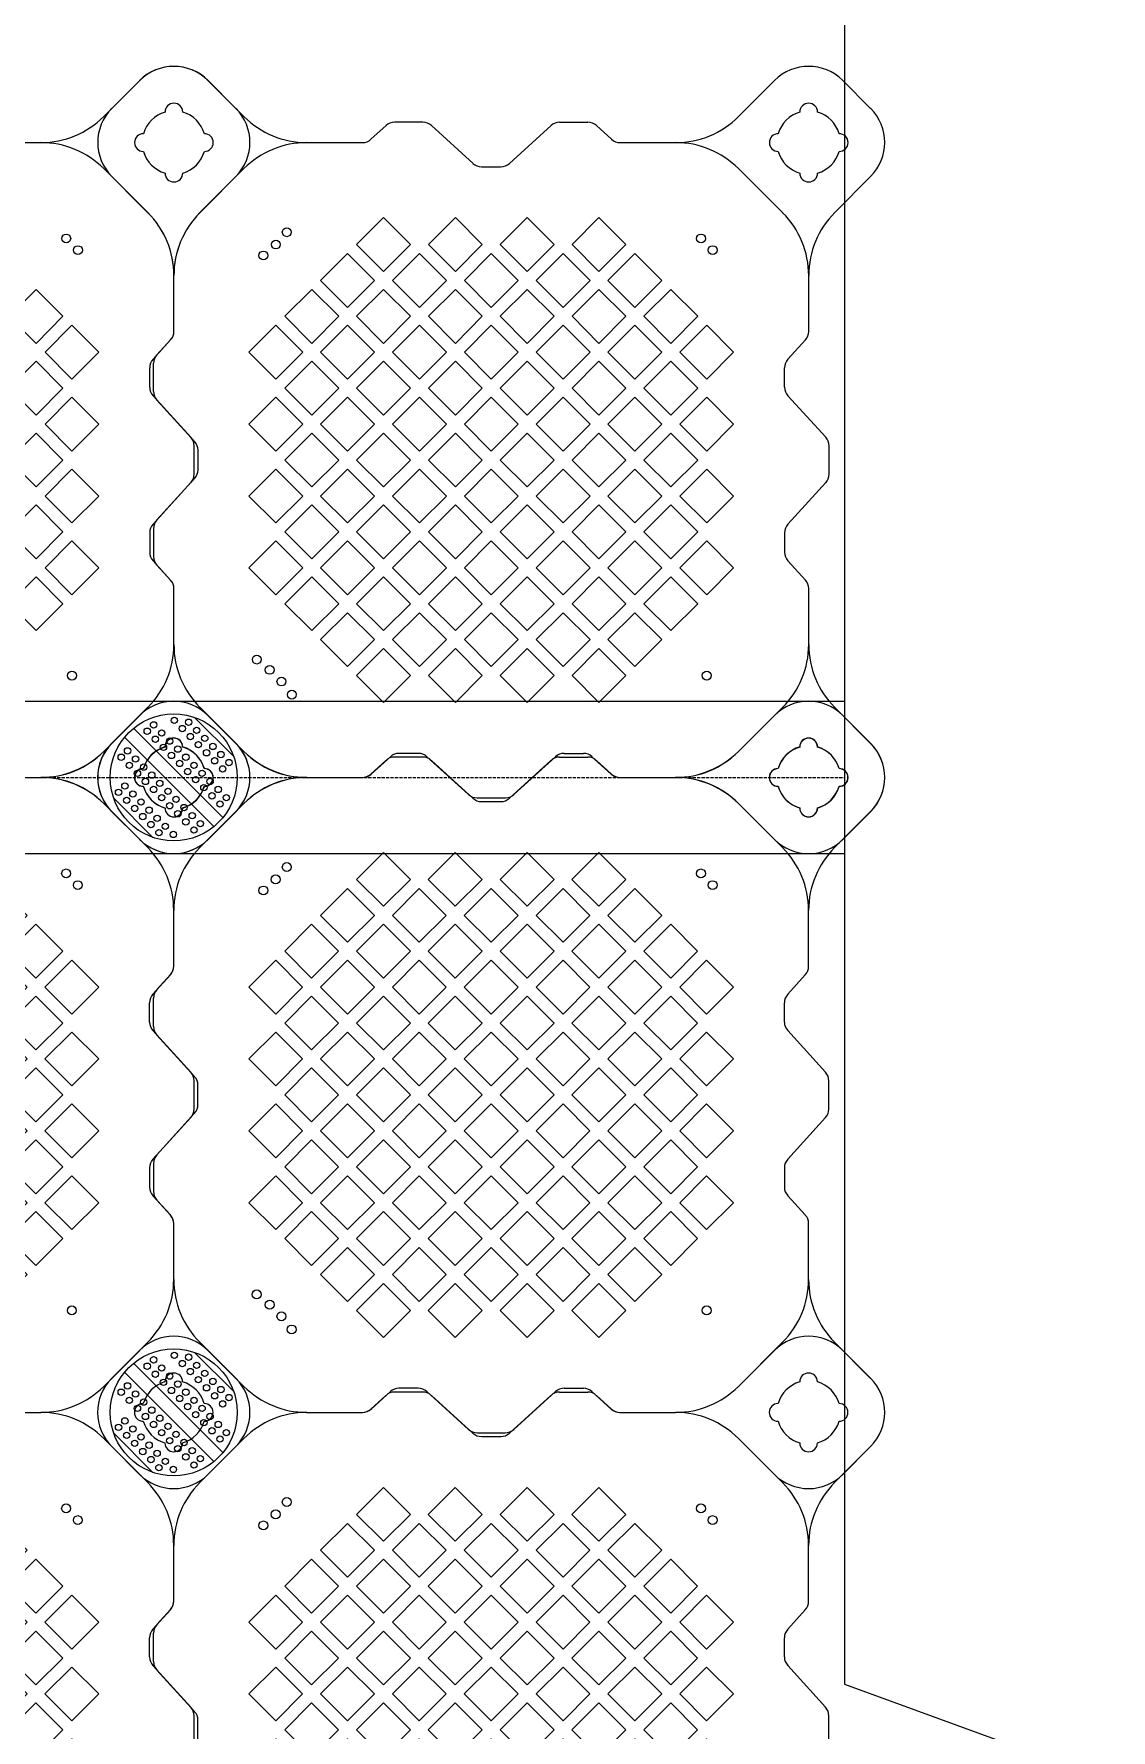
# Model space of a CAD drawing. Header units: millimetres. Extents: x -1612139 to -1260738, y 1141106 to 1536160.
# Drawn here: x -1421750 to -1420902, y 1158397 to 1159732 of the extents above; entities that cross this region are included whole.
import ezdxf

# ---------------------------------------------------------------- set-up
doc = ezdxf.new("R2010")
doc.units = ezdxf.units.MM
doc.header["$LTSCALE"] = 10
doc.linetypes.add('-6_350_HOLE$0$DASH', pattern=[0.35, 0.25, -0.1])
doc.layers.get('0').update_dxf_attribs({"linetype": 'CONTINUOUS'})
doc.layers.add('2维浮筒', color=150, linetype='CONTINUOUS', lineweight=9)
doc.layers.add('苗木图例', color=116, linetype='CONTINUOUS', lineweight=15)
doc.layers.add('DIM_SYMB', color=3, linetype='CONTINUOUS')
doc.layers.add('面板', color=253, linetype='CONTINUOUS')

# ---------------------------------------------------------------- blocks, each defined once
blk = doc.blocks.new('旗华浮筒')
at = {"layer": '面板'}
for p, q in [((-548.8, 526.9), (-526.9, 548.8)), ((-473.2, 548.8), (-444.8, 520.5)), ((-26.8, 548.8), (-55.2, 520.5)), ((26.9, 548.8), (48.8, 526.9)), ((-332.9, 513.4), (-344.7, 502.6)), ((-303.9, 516), (-326.1, 516)), ((-297.1, 513.4), (-264.4, 483.6)), ((-202.9, 513.4), (-235.6, 483.6)), ((-196.1, 516), (-173.9, 516)), ((-167.1, 513.4), (-155.3, 502.6)), ((-395.4, 500), (-351.5, 500)), ((-148.5, 500), (-104.7, 500)), ((-257.6, 481), (-242.4, 481)), ((-548.8, 473.2), (-520.5, 444.8)), ((-479.5, 444.8), (-444.8, 479.5)), ((-20.5, 444.8), (-55.2, 479.5)), ((48.8, 473.2), (20.5, 444.8)), ((-500, 351.5), (-500, 395.4)), ((0, 351.3), (0, 395.4)), ((-513.4, 332.9), (-502.6, 344.7)), ((-16.4, 329.4), (-2.6, 344.5)), ((-516, 303.9), (-516, 326.1)), ((-19, 307.4), (-19, 322.6)), ((-513.4, 297.1), (-483.6, 264.4)), ((-16.4, 300.6), (13.4, 267.9)), ((-481, 242.4), (-481, 257.6)), ((16, 238.9), (16, 261.1)), ((-513.4, 202.9), (-483.6, 235.6)), ((-16.4, 199.4), (13.4, 232.1)), ((-516, 196.1), (-516, 173.9)), ((-19, 192.6), (-19, 177.4)), ((-513.4, 167.1), (-502.6, 155.3)), ((-16.4, 170.6), (-2.6, 155.5)), ((-500, 104.7), (-500, 148.5)), ((0, 104.7), (0, 148.7)), ((-548.8, 26.8), (-520.5, 55.2)), ((-444.8, 20.5), (-479.5, 55.2)), ((-55.2, 20.5), (-20.5, 55.2)), ((48.8, 26.8), (20.5, 55.2)), ((-329.4, 16.4), (-344.5, 2.6)), ((-307.4, 19), (-322.6, 19)), ((-300.6, 16.4), (-267.9, -13.4)), ((-199.4, 16.4), (-232.1, -13.4)), ((-192.6, 19), (-177.4, 19)), ((-170.6, 16.4), (-155.5, 2.6)), ((-395.4, 0), (-351.3, 0)), ((-148.7, 0), (-104.7, 0)), ((-473.2, -48.8), (-444.8, -20.5)), ((-261.1, -16), (-238.9, -16)), ((-26.8, -48.8), (-55.2, -20.5)), ((-526.9, -48.8), (-548.8, -26.9)), ((48.8, -26.9), (26.9, -48.8))]:
    blk.add_line(p, q, dxfattribs=at)
for points in [[(-334.9, 398.5), (-313.6, 419.7), (-334.9, 440.9), (-356.1, 419.7)], [(-278.3, 398.5), (-257.1, 419.7), (-278.3, 440.9), (-299.5, 419.7)], [(-221.7, 398.5), (-200.5, 419.7), (-221.7, 440.9), (-242.9, 419.7)], [(-165.1, 398.5), (-143.9, 419.7), (-165.1, 440.9), (-186.4, 419.7)], [(-363.1, 370.2), (-341.9, 391.4), (-363.1, 412.6), (-384.4, 391.4)], [(-306.6, 370.2), (-285.4, 391.4), (-306.6, 412.6), (-327.8, 391.4)], [(-250, 370.2), (-228.8, 391.4), (-250, 412.6), (-271.2, 391.4)], [(-193.4, 370.2), (-172.2, 391.4), (-193.4, 412.6), (-214.6, 391.4)], [(-136.9, 370.2), (-115.6, 391.4), (-136.9, 412.6), (-158.1, 391.4)], [(-391.4, 341.9), (-370.2, 363.1), (-391.4, 384.4), (-412.6, 363.1)], [(-334.9, 341.9), (-313.6, 363.1), (-334.9, 384.4), (-356.1, 363.1)], [(-278.3, 341.9), (-257.1, 363.1), (-278.3, 384.4), (-299.5, 363.1)], [(-221.7, 341.9), (-200.5, 363.1), (-221.7, 384.4), (-242.9, 363.1)], [(-165.1, 341.9), (-143.9, 363.1), (-165.1, 384.4), (-186.4, 363.1)], [(-108.6, 341.9), (-87.4, 363.1), (-108.6, 384.4), (-129.8, 363.1)], [(-419.7, 313.6), (-398.5, 334.9), (-419.7, 356.1), (-440.9, 334.9)], [(-363.1, 313.6), (-341.9, 334.9), (-363.1, 356.1), (-384.4, 334.9)], [(-306.6, 313.6), (-285.4, 334.9), (-306.6, 356.1), (-327.8, 334.9)], [(-250, 313.6), (-228.8, 334.9), (-250, 356.1), (-271.2, 334.9)], [(-193.4, 313.6), (-172.2, 334.9), (-193.4, 356.1), (-214.6, 334.9)], [(-136.9, 313.6), (-115.6, 334.9), (-136.9, 356.1), (-158.1, 334.9)], [(-80.3, 313.6), (-59.1, 334.9), (-80.3, 356.1), (-101.5, 334.9)], [(-391.4, 285.4), (-370.2, 306.6), (-391.4, 327.8), (-412.6, 306.6)], [(-334.9, 285.4), (-313.6, 306.6), (-334.9, 327.8), (-356.1, 306.6)], [(-278.3, 285.4), (-257.1, 306.6), (-278.3, 327.8), (-299.5, 306.6)], [(-221.7, 285.4), (-200.5, 306.6), (-221.7, 327.8), (-242.9, 306.6)], [(-165.1, 285.4), (-143.9, 306.6), (-165.1, 327.8), (-186.4, 306.6)], [(-108.6, 285.4), (-87.4, 306.6), (-108.6, 327.8), (-129.8, 306.6)], [(-419.7, 257.1), (-398.5, 278.3), (-419.7, 299.5), (-440.9, 278.3)], [(-363.1, 257.1), (-341.9, 278.3), (-363.1, 299.5), (-384.4, 278.3)], [(-306.6, 257.1), (-285.4, 278.3), (-306.6, 299.5), (-327.8, 278.3)], [(-250, 257.1), (-228.8, 278.3), (-250, 299.5), (-271.2, 278.3)], [(-193.4, 257.1), (-172.2, 278.3), (-193.4, 299.5), (-214.6, 278.3)], [(-136.9, 257.1), (-115.6, 278.3), (-136.9, 299.5), (-158.1, 278.3)], [(-80.3, 257.1), (-59.1, 278.3), (-80.3, 299.5), (-101.5, 278.3)], [(-391.4, 228.8), (-370.2, 250), (-391.4, 271.2), (-412.6, 250)], [(-334.9, 228.8), (-313.6, 250), (-334.9, 271.2), (-356.1, 250)], [(-278.3, 228.8), (-257.1, 250), (-278.3, 271.2), (-299.5, 250)], [(-221.7, 228.8), (-200.5, 250), (-221.7, 271.2), (-242.9, 250)], [(-165.1, 228.8), (-143.9, 250), (-165.1, 271.2), (-186.4, 250)], [(-108.6, 228.8), (-87.4, 250), (-108.6, 271.2), (-129.8, 250)], [(-419.7, 200.5), (-398.5, 221.7), (-419.7, 242.9), (-440.9, 221.7)], [(-363.1, 200.5), (-341.9, 221.7), (-363.1, 242.9), (-384.4, 221.7)], [(-306.6, 200.5), (-285.4, 221.7), (-306.6, 242.9), (-327.8, 221.7)], [(-250, 200.5), (-228.8, 221.7), (-250, 242.9), (-271.2, 221.7)], [(-193.4, 200.5), (-172.2, 221.7), (-193.4, 242.9), (-214.6, 221.7)], [(-136.9, 200.5), (-115.6, 221.7), (-136.9, 242.9), (-158.1, 221.7)], [(-80.3, 200.5), (-59.1, 221.7), (-80.3, 242.9), (-101.5, 221.7)], [(-391.4, 172.2), (-370.2, 193.4), (-391.4, 214.6), (-412.6, 193.4)], [(-334.9, 172.2), (-313.6, 193.4), (-334.9, 214.6), (-356.1, 193.4)], [(-278.3, 172.2), (-257.1, 193.4), (-278.3, 214.6), (-299.5, 193.4)], [(-221.7, 172.2), (-200.5, 193.4), (-221.7, 214.6), (-242.9, 193.4)], [(-165.1, 172.2), (-143.9, 193.4), (-165.1, 214.6), (-186.4, 193.4)], [(-108.6, 172.2), (-87.4, 193.4), (-108.6, 214.6), (-129.8, 193.4)], [(-419.7, 143.9), (-398.5, 165.1), (-419.7, 186.4), (-440.9, 165.1)], [(-363.1, 143.9), (-341.9, 165.1), (-363.1, 186.4), (-384.4, 165.1)], [(-306.6, 143.9), (-285.4, 165.1), (-306.6, 186.4), (-327.8, 165.1)], [(-250, 143.9), (-228.8, 165.1), (-250, 186.4), (-271.2, 165.1)], [(-193.4, 143.9), (-172.2, 165.1), (-193.4, 186.4), (-214.6, 165.1)], [(-136.9, 143.9), (-115.6, 165.1), (-136.9, 186.4), (-158.1, 165.1)], [(-80.3, 143.9), (-59.1, 165.1), (-80.3, 186.4), (-101.5, 165.1)], [(-391.4, 115.6), (-370.2, 136.9), (-391.4, 158.1), (-412.6, 136.9)], [(-334.9, 115.6), (-313.6, 136.9), (-334.9, 158.1), (-356.1, 136.9)], [(-278.3, 115.6), (-257.1, 136.9), (-278.3, 158.1), (-299.5, 136.9)], [(-221.7, 115.6), (-200.5, 136.9), (-221.7, 158.1), (-242.9, 136.9)], [(-165.1, 115.6), (-143.9, 136.9), (-165.1, 158.1), (-186.4, 136.9)], [(-108.6, 115.6), (-87.4, 136.9), (-108.6, 158.1), (-129.8, 136.9)], [(-363.1, 87.4), (-341.9, 108.6), (-363.1, 129.8), (-384.4, 108.6)], [(-306.6, 87.4), (-285.4, 108.6), (-306.6, 129.8), (-327.8, 108.6)], [(-250, 87.4), (-228.8, 108.6), (-250, 129.8), (-271.2, 108.6)], [(-193.4, 87.4), (-172.2, 108.6), (-193.4, 129.8), (-214.6, 108.6)], [(-136.9, 87.4), (-115.6, 108.6), (-136.9, 129.8), (-158.1, 108.6)], [(-334.9, 59.1), (-313.6, 80.3), (-334.9, 101.5), (-356.1, 80.3)], [(-278.3, 59.1), (-257.1, 80.3), (-278.3, 101.5), (-299.5, 80.3)], [(-221.7, 59.1), (-200.5, 80.3), (-221.7, 101.5), (-242.9, 80.3)], [(-165.1, 59.1), (-143.9, 80.3), (-165.1, 101.5), (-186.4, 80.3)]]:
    blk.add_lwpolyline(points, close=True, dxfattribs=at)
for centre in [(-411, 429.4), (-84.8, 424.4), (-429.4, 411), (-419.7, 419.7), (-75.6, 415.2), (-434.7, 92.9), (-424.4, 84.8), (-80.3, 80.3), (-415.2, 75.6), (-407.1, 65.3)]:
    blk.add_circle(centre, 3.5, dxfattribs=at)
for centre, radius, start, end in [((-500, 522), 38, 45, 135), ((0, 522), 38, 45, 135), ((-522, 500), 38, 135, 225), ((-500, 500), 25, 106.2602, 163.7398), ((-500, 524), 7, 0, 180), ((-500, 500), 25, 16.2602, 73.7398), ((0, 500), 25, 106.2602, 163.7398), ((0, 524), 7, 0, 180), ((0, 500), 25, 16.2602, 73.7398), ((22, 500), 38, 315, 45), ((-395.3, 570), 70, 225, 270), ((-326.1, 506), 10, 90, 132.2737), ((-303.9, 506), 10, 47.7263, 90), ((-196.1, 506), 10, 90, 132.2737), ((-173.9, 506), 10, 47.7263, 90), ((-104.7, 570), 70, 270, 315), ((-524, 500), 7, 90, 270), ((-476, 500), 7, 270, 90), ((-395.3, 430), 70, 90, 135), ((-351.5, 510), 10, 270, 312.2737), ((-148.5, 510), 10, 227.7263, 270), ((-104.7, 430), 70, 45, 90), ((-24, 500), 7, 90, 270), ((24, 500), 7, 270, 90), ((-500, 500), 25, 196.2602, 253.7398), ((-500, 500), 25, 286.2602, 343.7398), ((-257.6, 491), 10, 227.7263, 270), ((-242.4, 491), 10, 270, 312.2737), ((0, 500), 25, 196.2602, 253.7398), ((0, 500), 25, 286.2602, 343.7398), ((-500, 476), 7, 180, 0), ((0, 476), 7, 180, 0), ((-570, 395.3), 70, 0, 45), ((-430, 395.3), 70, 135, 180), ((-70, 395.3), 70, 0, 45), ((70, 395.3), 70, 135, 180), ((-510, 351.5), 10, 317.7263, 0), ((-10, 351.3), 10, 317.7263, 0), ((-506, 326.1), 10, 137.7263, 180), ((-9, 322.6), 10, 137.7263, 180), ((-9, 307.4), 10, 180, 222.2737), ((-506, 303.9), 10, 180, 222.2737), ((6, 261.1), 10, 0, 42.2737), ((-491, 257.6), 10, 0, 42.2737), ((-491, 242.4), 10, 317.7263, 0), ((6, 238.9), 10, 317.7263, 0), ((-506, 196.1), 10, 137.7263, 180), ((-9, 192.6), 10, 137.7263, 180), ((-506, 173.9), 10, 180, 222.2737), ((-9, 177.4), 10, 180, 222.2737), ((-510, 148.5), 10, 0, 42.2737), ((-10, 148.7), 10, 0, 42.2737), ((-570, 104.7), 70, 315, 0), ((-430, 104.7), 70, 180, 225), ((-70, 104.7), 70, 315, 0), ((70, 104.7), 70, 180, 225), ((-522, 0), 38, 135, 225), ((-500, 24), 7, 0, 180), ((0, 24), 7, 0, 180), ((22, 0), 38, 315, 45), ((-500, 0), 25, 106.2602, 163.7398), ((-500, 0), 25, 16.2602, 73.7398), ((-395.3, 70), 70, 225, 270), ((-322.6, 9), 10, 90, 132.2737), ((-307.4, 9), 10, 47.7263, 90), ((-192.6, 9), 10, 90, 132.2737), ((-177.4, 9), 10, 47.7263, 90), ((-104.7, 70), 70, 270, 315), ((0, 0), 25, 106.2602, 163.7398), ((0, 0), 25, 16.2602, 73.7398), ((-524, 0), 7, 90, 270), ((-476, 0), 7, 270, 90), ((-395.3, -70), 70, 90, 135), ((-351.3, 10), 10, 270, 312.2737), ((-148.7, 10), 10, 227.7263, 270), ((-104.7, -70), 70, 45, 90), ((-24, 0), 7, 90, 270), ((24, 0), 7, 270, 90), ((-500, 0), 25, 196.2602, 253.7398), ((-500, 0), 25, 286.2602, 343.7398), ((0, 0), 25, 196.2602, 253.7398), ((0, 0), 25, 286.2602, 343.7398), ((-500, -24), 7, 180, 0), ((-261.1, -6), 10, 227.7263, 270), ((-238.9, -6), 10, 270, 312.2737), ((0, -24), 7, 180, 0), ((-500, -22), 38, 225, 315), ((0, -22), 38, 225, 315)]:
    blk.add_arc(centre, radius, start, end, dxfattribs=at)
blk = doc.blocks.new('fwwerww')
at = {"layer": '面板'}
for p, q in [((49816.2, 29983.4), (49787.9, 29955.1)), ((49794.2, 29961.5), (49816.2, 29983.4)), ((49869.9, 29983.4), (49898.2, 29955.1)), ((49870, 29983.4), (49891.9, 29961.5)), ((50316.2, 29983.4), (50287.9, 29955.1)), ((50370, 29983.4), (50391.9, 29961.5)), ((50010.2, 29948), (49998.3, 29937.2)), ((50039.2, 29950.6), (50016.9, 29950.6)), ((50045.9, 29948), (50078.7, 29918.2)), ((50140.2, 29948), (50107.4, 29918.2)), ((50146.9, 29950.6), (50169.2, 29950.6)), ((50175.9, 29948), (50187.8, 29937.2)), ((49694.5, 29934.6), (49738.3, 29934.6)), ((49947.7, 29934.6), (49991.6, 29934.6)), ((50194.5, 29934.6), (50238.3, 29934.6)), ((49822.6, 29879.4), (49787.8, 29914.1)), ((49794.2, 29907.8), (49822.6, 29879.5)), ((49863.6, 29879.4), (49898.3, 29914.1)), ((49891.9, 29907.8), (49863.6, 29879.5)), ((50085.4, 29915.6), (50100.7, 29915.6)), ((50322.6, 29879.4), (50287.8, 29914.1)), ((50391.9, 29907.8), (50363.6, 29879.5)), ((49843.1, 29785.9), (49843.1, 29830)), ((49843.1, 29786.1), (49843.1, 29830)), ((50343.1, 29785.9), (50343.1, 29830)), ((49826.7, 29764), (49840.5, 29779.2)), ((49829.7, 29767.5), (49840.5, 29779.4)), ((50326.7, 29764), (50340.5, 29779.2)), ((49824.1, 29742), (49824.1, 29757.3)), ((49827.1, 29738.5), (49827.1, 29760.8)), ((50324.1, 29742), (50324.1, 29757.3)), ((49826.7, 29735.3), (49856.5, 29702.5)), ((49829.7, 29731.8), (49859.5, 29699)), ((50326.7, 29735.3), (50356.5, 29702.5)), ((49859.1, 29673.5), (49859.1, 29695.8)), ((49862.1, 29677), (49862.1, 29692.3)), ((50359.1, 29673.5), (50359.1, 29695.8)), ((49826.7, 29634), (49856.5, 29666.8)), ((49829.7, 29637.5), (49859.5, 29670.3)), ((50326.7, 29634), (50356.5, 29666.8)), ((49824.1, 29627.3), (49824.1, 29612)), ((49827.1, 29630.8), (49827.1, 29608.5)), ((50324.1, 29627.3), (50324.1, 29612)), ((49826.7, 29605.3), (49840.5, 29590.1)), ((49829.7, 29601.8), (49840.5, 29589.9)), ((50326.7, 29605.3), (50340.5, 29590.1)), ((49843.1, 29539.3), (49843.1, 29583.4)), ((49843.1, 29539.3), (49843.1, 29583.2)), ((50343.1, 29539.3), (50343.1, 29583.4)), ((49787.8, 29455.1), (49822.6, 29489.9)), ((49794.2, 29461.4), (49822.6, 29489.8)), ((49898.3, 29455.1), (49863.6, 29489.9)), ((49891.9, 29461.4), (49863.6, 29489.8)), ((50287.8, 29455.1), (50322.6, 29489.9)), ((50391.9, 29461.4), (50363.6, 29489.8)), ((50013.7, 29451), (49998.5, 29437.2)), ((50035.7, 29453.6), (50020.4, 29453.6)), ((50042.4, 29451), (50075.2, 29421.2)), ((50143.7, 29451), (50110.9, 29421.2)), ((50150.4, 29453.6), (50165.7, 29453.6)), ((50172.4, 29451), (50187.6, 29437.2)), ((49694.3, 29434.6), (49738.3, 29434.6)), ((49947.7, 29434.6), (49991.8, 29434.6)), ((50194.3, 29434.6), (50238.3, 29434.6)), ((49816.2, 29385.8), (49787.9, 29414.1)), ((49869.9, 29385.8), (49898.2, 29414.1)), ((50081.9, 29418.6), (50104.2, 29418.6)), ((50316.2, 29385.8), (50287.9, 29414.1)), ((49816.2, 29385.8), (49794.2, 29407.7)), ((49891.9, 29407.7), (49870, 29385.8)), ((50391.9, 29407.7), (50370, 29385.8))]:
    blk.add_line(p, q, dxfattribs=at)
for points in [[(50008.2, 29833.1), (50029.4, 29854.3), (50008.2, 29875.5), (49987, 29854.3)], [(50064.8, 29833.1), (50086, 29854.3), (50064.8, 29875.5), (50043.6, 29854.3)], [(50121.4, 29833.1), (50142.6, 29854.3), (50121.4, 29875.5), (50100.1, 29854.3)], [(50177.9, 29833.1), (50199.1, 29854.3), (50177.9, 29875.5), (50156.7, 29854.3)], [(49979.9, 29804.8), (50001.2, 29826), (49979.9, 29847.3), (49958.7, 29826)], [(50036.5, 29804.8), (50057.7, 29826), (50036.5, 29847.3), (50015.3, 29826)], [(50093.1, 29804.8), (50114.3, 29826), (50093.1, 29847.3), (50071.9, 29826)], [(50149.6, 29804.8), (50170.9, 29826), (50149.6, 29847.3), (50128.4, 29826)], [(50206.2, 29804.8), (50227.4, 29826), (50206.2, 29847.3), (50185, 29826)], [(49734.5, 29776.5), (49755.7, 29797.8), (49734.5, 29819), (49713.3, 29797.8)], [(49951.7, 29776.5), (49972.9, 29797.8), (49951.7, 29819), (49930.4, 29797.8)], [(50008.2, 29776.5), (50029.4, 29797.8), (50008.2, 29819), (49987, 29797.8)], [(50064.8, 29776.5), (50086, 29797.8), (50064.8, 29819), (50043.6, 29797.8)], [(50121.4, 29776.5), (50142.6, 29797.8), (50121.4, 29819), (50100.1, 29797.8)], [(50177.9, 29776.5), (50199.1, 29797.8), (50177.9, 29819), (50156.7, 29797.8)], [(50234.5, 29776.5), (50255.7, 29797.8), (50234.5, 29819), (50213.3, 29797.8)], [(49762.8, 29748.3), (49784, 29769.5), (49762.8, 29790.7), (49741.6, 29769.5)], [(49923.4, 29748.3), (49944.6, 29769.5), (49923.4, 29790.7), (49902.2, 29769.5)], [(49979.9, 29748.3), (50001.2, 29769.5), (49979.9, 29790.7), (49958.7, 29769.5)], [(50036.5, 29748.3), (50057.7, 29769.5), (50036.5, 29790.7), (50015.3, 29769.5)], [(50093.1, 29748.3), (50114.3, 29769.5), (50093.1, 29790.7), (50071.9, 29769.5)], [(50149.6, 29748.3), (50170.9, 29769.5), (50149.6, 29790.7), (50128.4, 29769.5)], [(50206.2, 29748.3), (50227.4, 29769.5), (50206.2, 29790.7), (50185, 29769.5)], [(50262.8, 29748.3), (50284, 29769.5), (50262.8, 29790.7), (50241.6, 29769.5)], [(49734.5, 29720), (49755.7, 29741.2), (49734.5, 29762.4), (49713.3, 29741.2)], [(49951.7, 29720), (49972.9, 29741.2), (49951.7, 29762.4), (49930.4, 29741.2)], [(50008.2, 29720), (50029.4, 29741.2), (50008.2, 29762.4), (49987, 29741.2)], [(50064.8, 29720), (50086, 29741.2), (50064.8, 29762.4), (50043.6, 29741.2)], [(50121.4, 29720), (50142.6, 29741.2), (50121.4, 29762.4), (50100.1, 29741.2)], [(50177.9, 29720), (50199.1, 29741.2), (50177.9, 29762.4), (50156.7, 29741.2)], [(50234.5, 29720), (50255.7, 29741.2), (50234.5, 29762.4), (50213.3, 29741.2)], [(49762.8, 29691.7), (49784, 29712.9), (49762.8, 29734.1), (49741.6, 29712.9)], [(49923.4, 29691.7), (49944.6, 29712.9), (49923.4, 29734.1), (49902.2, 29712.9)], [(49979.9, 29691.7), (50001.2, 29712.9), (49979.9, 29734.1), (49958.7, 29712.9)], [(50036.5, 29691.7), (50057.7, 29712.9), (50036.5, 29734.1), (50015.3, 29712.9)], [(50093.1, 29691.7), (50114.3, 29712.9), (50093.1, 29734.1), (50071.9, 29712.9)], [(50149.6, 29691.7), (50170.9, 29712.9), (50149.6, 29734.1), (50128.4, 29712.9)], [(50206.2, 29691.7), (50227.4, 29712.9), (50206.2, 29734.1), (50185, 29712.9)], [(50262.8, 29691.7), (50284, 29712.9), (50262.8, 29734.1), (50241.6, 29712.9)], [(49734.5, 29663.4), (49755.7, 29684.6), (49734.5, 29705.8), (49713.3, 29684.6)], [(49951.7, 29663.4), (49972.9, 29684.6), (49951.7, 29705.8), (49930.4, 29684.6)], [(50008.2, 29663.4), (50029.4, 29684.6), (50008.2, 29705.8), (49987, 29684.6)], [(50064.8, 29663.4), (50086, 29684.6), (50064.8, 29705.8), (50043.6, 29684.6)], [(50121.4, 29663.4), (50142.6, 29684.6), (50121.4, 29705.8), (50100.1, 29684.6)], [(50177.9, 29663.4), (50199.1, 29684.6), (50177.9, 29705.8), (50156.7, 29684.6)], [(50234.5, 29663.4), (50255.7, 29684.6), (50234.5, 29705.8), (50213.3, 29684.6)], [(49762.8, 29635.1), (49784, 29656.3), (49762.8, 29677.5), (49741.6, 29656.3)], [(49923.4, 29635.1), (49944.6, 29656.3), (49923.4, 29677.5), (49902.2, 29656.3)], [(49979.9, 29635.1), (50001.2, 29656.3), (49979.9, 29677.5), (49958.7, 29656.3)], [(50036.5, 29635.1), (50057.7, 29656.3), (50036.5, 29677.5), (50015.3, 29656.3)], [(50093.1, 29635.1), (50114.3, 29656.3), (50093.1, 29677.5), (50071.9, 29656.3)], [(50149.6, 29635.1), (50170.9, 29656.3), (50149.6, 29677.5), (50128.4, 29656.3)], [(50206.2, 29635.1), (50227.4, 29656.3), (50206.2, 29677.5), (50185, 29656.3)], [(50262.8, 29635.1), (50284, 29656.3), (50262.8, 29677.5), (50241.6, 29656.3)], [(49734.5, 29606.8), (49755.7, 29628), (49734.5, 29649.3), (49713.3, 29628)], [(49951.7, 29606.8), (49972.9, 29628), (49951.7, 29649.3), (49930.4, 29628)], [(50008.2, 29606.8), (50029.4, 29628), (50008.2, 29649.3), (49987, 29628)], [(50064.8, 29606.8), (50086, 29628), (50064.8, 29649.3), (50043.6, 29628)], [(50121.4, 29606.8), (50142.6, 29628), (50121.4, 29649.3), (50100.1, 29628)], [(50177.9, 29606.8), (50199.1, 29628), (50177.9, 29649.3), (50156.7, 29628)], [(50234.5, 29606.8), (50255.7, 29628), (50234.5, 29649.3), (50213.3, 29628)], [(49762.8, 29578.6), (49784, 29599.8), (49762.8, 29621), (49741.6, 29599.8)], [(49923.4, 29578.6), (49944.6, 29599.8), (49923.4, 29621), (49902.2, 29599.8)], [(49979.9, 29578.6), (50001.2, 29599.8), (49979.9, 29621), (49958.7, 29599.8)], [(50036.5, 29578.6), (50057.7, 29599.8), (50036.5, 29621), (50015.3, 29599.8)], [(50093.1, 29578.6), (50114.3, 29599.8), (50093.1, 29621), (50071.9, 29599.8)], [(50149.6, 29578.6), (50170.9, 29599.8), (50149.6, 29621), (50128.4, 29599.8)], [(50206.2, 29578.6), (50227.4, 29599.8), (50206.2, 29621), (50185, 29599.8)], [(50262.8, 29578.6), (50284, 29599.8), (50262.8, 29621), (50241.6, 29599.8)], [(49734.5, 29550.3), (49755.7, 29571.5), (49734.5, 29592.7), (49713.3, 29571.5)], [(49951.7, 29550.3), (49972.9, 29571.5), (49951.7, 29592.7), (49930.4, 29571.5)], [(50008.2, 29550.3), (50029.4, 29571.5), (50008.2, 29592.7), (49987, 29571.5)], [(50064.8, 29550.3), (50086, 29571.5), (50064.8, 29592.7), (50043.6, 29571.5)], [(50121.4, 29550.3), (50142.6, 29571.5), (50121.4, 29592.7), (50100.1, 29571.5)], [(50177.9, 29550.3), (50199.1, 29571.5), (50177.9, 29592.7), (50156.7, 29571.5)], [(50234.5, 29550.3), (50255.7, 29571.5), (50234.5, 29592.7), (50213.3, 29571.5)], [(49979.9, 29522), (50001.2, 29543.2), (49979.9, 29564.4), (49958.7, 29543.2)], [(50036.5, 29522), (50057.7, 29543.2), (50036.5, 29564.4), (50015.3, 29543.2)], [(50093.1, 29522), (50114.3, 29543.2), (50093.1, 29564.4), (50071.9, 29543.2)], [(50149.6, 29522), (50170.9, 29543.2), (50149.6, 29564.4), (50128.4, 29543.2)], [(50206.2, 29522), (50227.4, 29543.2), (50206.2, 29564.4), (50185, 29543.2)], [(50008.2, 29493.7), (50029.4, 29514.9), (50008.2, 29536.1), (49987, 29514.9)], [(50064.8, 29493.7), (50086, 29514.9), (50064.8, 29536.1), (50043.6, 29514.9)], [(50121.4, 29493.7), (50142.6, 29514.9), (50121.4, 29536.1), (50100.1, 29514.9)], [(50177.9, 29493.7), (50199.1, 29514.9), (50177.9, 29536.1), (50156.7, 29514.9)]]:
    blk.add_lwpolyline(points, close=True, dxfattribs=at)
for centre in [(49932, 29864), (49758.3, 29859.1), (49767.5, 29849.9), (49923.4, 29854.3), (50258.3, 29859.1), (50267.5, 29849.9), (49913.6, 29845.7), (49908.4, 29527.5), (49762.8, 29514.9), (49918.6, 29519.4), (50262.8, 29514.9), (49927.8, 29510.2), (49936, 29499.9)]:
    blk.add_circle(centre, 3.5, dxfattribs=at)
for centre, radius, start, end in [((49843.1, 29956.6), 38, 45, 135), ((49843, 29956.6), 38, 45, 135), ((50343.1, 29956.6), 38, 45, 135), ((49821.1, 29934.7), 38, 135, 225), ((49843.1, 29934.6), 25, 106.2602, 163.7398), ((49843.1, 29934.6), 25, 106.2602, 163.7398), ((49843.1, 29958.6), 7, 0, 180), ((49843.1, 29958.6), 7, 0, 180), ((49843.1, 29934.6), 25, 16.2602, 73.7398), ((49843.1, 29934.6), 25, 16.2602, 73.7398), ((49865, 29934.7), 38, 315, 45), ((50343.1, 29934.6), 25, 106.2602, 163.7398), ((50343.1, 29958.6), 7, 0, 180), ((50343.1, 29934.6), 25, 16.2602, 73.7398), ((50365, 29934.7), 38, 315, 45), ((49738.4, 30004.6), 70, 270, 315), ((49947.7, 30004.6), 70, 225, 270), ((50016.9, 29940.6), 10, 90, 132.2737), ((50039.2, 29940.6), 10, 47.7263, 90), ((50146.9, 29940.6), 10, 90, 132.2737), ((50169.2, 29940.6), 10, 47.7263, 90), ((50238.4, 30004.6), 70, 270, 315), ((49738.3, 29864.6), 70, 45, 90), ((49819.1, 29934.6), 7, 90, 270), ((49819.1, 29934.6), 7, 90, 270), ((49867.1, 29934.6), 7, 270, 90), ((49867.1, 29934.6), 7, 270, 90), ((49947.8, 29864.6), 70, 90, 135), ((49991.6, 29944.6), 10, 270, 312.2737), ((50194.5, 29944.6), 10, 227.7263, 270), ((50238.3, 29864.6), 70, 45, 90), ((50319.1, 29934.6), 7, 90, 270), ((50367.1, 29934.6), 7, 270, 90), ((49843.1, 29934.6), 25, 196.2602, 253.7398), ((49843.1, 29934.6), 25, 196.2602, 253.7398), ((49843.1, 29934.6), 25, 286.2602, 343.7398), ((49843.1, 29934.6), 25, 286.2602, 343.7398), ((50085.4, 29925.6), 10, 227.7263, 270), ((50100.7, 29925.6), 10, 270, 312.2737), ((50343.1, 29934.6), 25, 196.2602, 253.7398), ((50343.1, 29934.6), 25, 286.2602, 343.7398), ((49843.1, 29910.6), 7, 180, 0), ((49843.1, 29910.6), 7, 180, 0), ((50343.1, 29910.6), 7, 180, 0), ((49773.1, 29830), 70, 0, 45), ((49773.1, 29829.9), 70, 0, 45), ((49913.1, 29830), 70, 135, 180), ((49913.1, 29829.9), 70, 135, 180), ((50273.1, 29829.9), 70, 0, 45), ((50413.1, 29830), 70, 135, 180), ((49833.1, 29786.1), 10, 317.7263, 0), ((49833.1, 29785.9), 10, 317.7263, 0), ((50333.1, 29785.9), 10, 317.7263, 0), ((49834.1, 29757.3), 10, 137.7263, 180), ((49837.1, 29760.8), 10, 137.7263, 180), ((50334.1, 29757.3), 10, 137.7263, 180), ((49834.1, 29742), 10, 180, 222.2737), ((49837.1, 29738.5), 10, 180, 222.2737), ((50334.1, 29742), 10, 180, 222.2737), ((49849.1, 29695.8), 10, 0, 42.2737), ((49852.1, 29692.3), 10, 0, 42.2737), ((50349.1, 29695.8), 10, 0, 42.2737), ((49852.1, 29677), 10, 317.7263, 0), ((49849.1, 29673.5), 10, 317.7263, 0), ((50349.1, 29673.5), 10, 317.7263, 0), ((49837.1, 29630.8), 10, 137.7263, 180), ((49834.1, 29627.3), 10, 137.7263, 180), ((50334.1, 29627.3), 10, 137.7263, 180), ((49834.1, 29612), 10, 180, 222.2737), ((50334.1, 29612), 10, 180, 222.2737), ((49837.1, 29608.5), 10, 180, 222.2737), ((49833.1, 29583.4), 10, 0, 42.2737), ((49833.1, 29583.2), 10, 0, 42.2737), ((50333.1, 29583.4), 10, 0, 42.2737), ((49773.1, 29539.3), 70, 315, 0), ((49773.1, 29539.3), 70, 315, 0), ((49913.1, 29539.3), 70, 180, 225), ((49913.1, 29539.3), 70, 180, 225), ((50273.1, 29539.3), 70, 315, 0), ((50413.1, 29539.3), 70, 180, 225), ((49843.1, 29458.6), 7, 0, 180), ((49843.1, 29458.6), 7, 0, 180), ((50343.1, 29458.6), 7, 0, 180), ((49738.3, 29504.6), 70, 270, 315), ((49821.1, 29434.6), 38, 135, 225), ((49843.1, 29434.6), 25, 106.2602, 163.7398), ((49843.1, 29434.6), 25, 106.2602, 163.7398), ((49843.1, 29434.6), 25, 16.2602, 73.7398), ((49843.1, 29434.6), 25, 16.2602, 73.7398), ((49865, 29434.6), 38, 315, 45), ((49947.8, 29504.6), 70, 225, 270), ((50020.4, 29443.6), 10, 90, 132.2737), ((50035.7, 29443.6), 10, 47.7263, 90), ((50150.4, 29443.6), 10, 90, 132.2737), ((50165.7, 29443.6), 10, 47.7263, 90), ((50238.3, 29504.6), 70, 270, 315), ((50343.1, 29434.6), 25, 106.2602, 163.7398), ((50343.1, 29434.6), 25, 16.2602, 73.7398), ((50365, 29434.6), 38, 315, 45), ((49819.1, 29434.6), 7, 90, 270), ((49819.1, 29434.6), 7, 90, 270), ((49867.1, 29434.6), 7, 270, 90), ((49867.1, 29434.6), 7, 270, 90), ((49991.8, 29444.6), 10, 270, 312.2737), ((50194.3, 29444.6), 10, 227.7263, 270), ((50319.1, 29434.6), 7, 90, 270), ((50367.1, 29434.6), 7, 270, 90), ((49738.4, 29364.6), 70, 45, 90), ((49843.1, 29434.6), 25, 196.2602, 253.7398), ((49843.1, 29434.6), 25, 196.2602, 253.7398), ((49843.1, 29434.6), 25, 286.2602, 343.7398), ((49843.1, 29434.6), 25, 286.2602, 343.7398), ((49947.7, 29364.6), 70, 90, 135), ((50238.4, 29364.6), 70, 45, 90), ((50343.1, 29434.6), 25, 196.2602, 253.7398), ((50343.1, 29434.6), 25, 286.2602, 343.7398), ((49843.1, 29410.6), 7, 180, 0), ((49843.1, 29410.6), 7, 180, 0), ((50081.9, 29428.6), 10, 227.7263, 270), ((50104.2, 29428.6), 10, 270, 312.2737), ((50343.1, 29410.6), 7, 180, 0), ((49843.1, 29412.7), 38, 225, 315), ((49843, 29412.7), 38, 225, 315), ((50343.1, 29412.7), 38, 225, 315)]:
    blk.add_arc(centre, radius, start, end, dxfattribs=at)
blk = doc.blocks.new('ds')
at = {"color": 251, "lineweight": 5}
for p, q in [((47.2, 16.4), (16.4, 47.2)), ((31.6, -38.7), (-38.7, 31.6)), ((38.7, -31.6), (-31.6, 38.7)), ((-16.4, -47.2), (-47.2, -16.4))]:
    blk.add_line(p, q, dxfattribs=at)
for centre, radius in [((0, 0), 50), ((-15.9, 41.4), 2.5), ((0.4, 44.9), 2.5), ((6.7, 38.5), 2.5), ((11.7, 43.5), 2.5), ((-20.9, 36.4), 2.5), ((-14.5, 30.1), 2.5), ((-9.5, 35), 2.5), ((-3.2, 28.6), 2.5), ((13.1, 32.2), 2.5), ((18, 37.1), 2.5), ((19.4, 25.8), 2.5), ((24.4, 30.8), 2.5), ((30.8, 24.4), 2.5), ((-41.4, 15.9), 2.5), ((-36.4, 20.9), 2.5), ((-30.1, 14.5), 2.5), ((-8.1, 23.7), 2.5), ((-1.8, 17.3), 2.5), ((3.2, 22.3), 2.5), ((4.6, 11), 2.5), ((9.5, 15.9), 2.5), ((25.8, 19.4), 2.5), ((32.2, 13.1), 2.5), ((37.1, 18), 2.5), ((43.5, 11.7), 2.5), ((-35, 9.5), 2.5), ((-28.6, 3.2), 2.5), ((-23.7, 8.1), 2.5), ((-17.3, 1.8), 2.5), ((11, 4.6), 2.5), ((15.9, 9.5), 2.5), ((17.3, -1.8), 2.5), ((22.3, 3.2), 2.5), ((38.5, 6.7), 2.5), ((-43.5, -11.7), 2.5), ((-38.5, -6.7), 2.5), ((-32.2, -13.1), 2.5), ((-22.3, -3.2), 2.5), ((-15.9, -9.5), 2.5), ((-11, -4.6), 2.5), ((-4.6, -11), 2.5), ((23.7, -8.1), 2.5), ((28.6, -3.2), 2.5), ((30.1, -14.5), 2.5), ((35, -9.5), 2.5), ((-37.1, -18), 2.5), ((-30.8, -24.4), 2.5), ((-25.8, -19.4), 2.5), ((-19.4, -25.8), 2.5), ((-9.5, -15.9), 2.5), ((-3.2, -22.3), 2.5), ((1.8, -17.3), 2.5), ((3.2, -28.6), 2.5), ((8.1, -23.7), 2.5), ((36.4, -20.9), 2.5), ((41.4, -15.9), 2.5), ((-24.4, -30.8), 2.5), ((-18, -37.1), 2.5), ((-13.1, -32.2), 2.5), ((-6.7, -38.5), 2.5), ((9.5, -35), 2.5), ((14.5, -30.1), 2.5), ((15.9, -41.4), 2.5), ((20.9, -36.4), 2.5), ((-11.7, -43.5), 2.5), ((-0.4, -44.9), 2.5)]:
    blk.add_circle(centre, radius, dxfattribs=at)
blk = doc.blocks.new('*U158')
at = {"layer": '苗木图例'}
for p in [(0, 750), (0, 250), (0, 250)]:
    blk.add_blockref('ds', p, dxfattribs=at)
blk = doc.blocks.new('*U159')
at = {"color": 0, "linetype": 'ByBlock', "lineweight": -2, "transparency": 16777216}
blk.add_blockref('*U158', (4500, 0), dxfattribs=at)
blk = doc.blocks.new('PMTLG')
at = {"color": 6}
for p, q in [((-5534, 60), (70.1, 60)), ((-5534, -60), (70.1, -60))]:
    blk.add_line(p, q, dxfattribs=at)
at = {"color": 6, "linetype": '-6_350_HOLE$0$DASH'}
blk.add_line((-5534, 0), (70.1, 0), dxfattribs=at)

msp = doc.modelspace()

# ---------------------------------------------------------------- linework, layer by layer
at = {"layer": 'DIM_SYMB'}
msp.add_lwpolyline([(-1421111.7, 1160950), (-1421111.7, 1158432.8), (-1420901.7, 1158356.3), (-1421321.7, 1158282.3), (-1421111.7, 1158207.8), (-1421111.7, 1155843.5)], dxfattribs=at)

# ---------------------------------------------------------------- block references
for name, p in [('PMTLG', (-1421181.8, 1159146.9)), ('*U159', (-1426140, 1158396.9))]:
    msp.add_blockref(name, p)
at = {"layer": '2维浮筒'}
for p in [(-1421640, 1158646.9), (-1421140, 1158646.9), (-1421640, 1158146.9), (-1421140, 1158146.9)]:
    msp.add_blockref('旗华浮筒', p, dxfattribs=at)
at = {"layer": '面板'}
msp.add_blockref('fwwerww', (-1471483, 1129712.2), dxfattribs=at)

doc.saveas('drawing.dxf')
